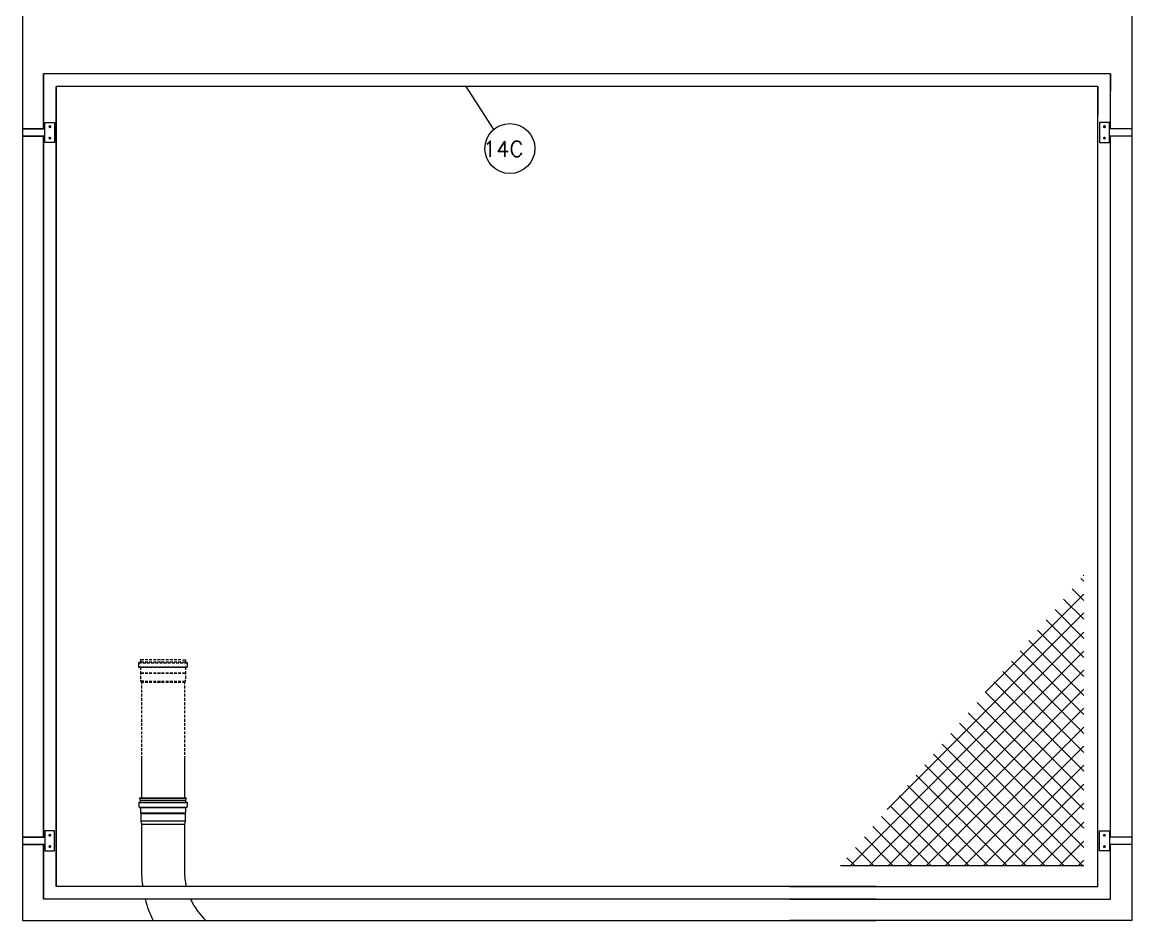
# Model space of a CAD drawing. Header units: inches. Extents: x 5 to 1823, y 18 to 726.
# Drawn here: x 1041.4 to 1142.8, y 457.5 to 538.4 of the extents above; entities that cross this region are included whole.
import ezdxf

# ---------------------------------------------------------------- set-up
doc = ezdxf.new("R2010")
doc.units = ezdxf.units.IN
doc.header["$MEASUREMENT"] = 0
for name, color, linetype in [('PDF_0', 7, 'Continuous'), ('PDF_EL0001', 1, 'Continuous'), ('PDF_Texto', 6, 'Continuous'), ('PDF_TIGRECAD', 6, 'Continuous')]:
    doc.layers.add(name, color=color, linetype=linetype)
doc.layers.add('PDF_ENIT-EL00132', color=7, linetype='Continuous', true_color=0x00dddd)
doc.styles.add('PDF RomanS', font='romans__.ttf')

msp = doc.modelspace()

# ---------------------------------------------------------------- linework, layer by layer
at = {"layer": 'PDF_0', "lineweight": 5}
for points in [[(1043.33, 533.82), (1043.33, 528.86)], [(1044.47, 532.67), (1044.47, 460.56)], [(1043.44, 527.64), (1043.44, 529.44), (1044.32, 529.44), (1044.32, 527.64)], [(1043.44, 527.64), (1043.44, 529.44), (1044.32, 529.44), (1044.32, 527.64)], [(1138.52, 529.44), (1138.52, 527.64), (1139.41, 527.64), (1139.41, 529.44)], [(1043.44, 528.86), (1041.43, 528.86)], [(1043.44, 528.21), (1041.43, 528.21)], [(1043.33, 528.21), (1043.33, 465)], [(1043.44, 465.58), (1043.44, 463.78), (1044.32, 463.78), (1044.32, 465.58)], [(1043.44, 465.58), (1043.44, 463.78), (1044.32, 463.78), (1044.32, 465.58)], [(1139.41, 465.58), (1139.41, 463.78), (1138.52, 463.78), (1138.52, 465.58)], [(1043.44, 465), (1041.43, 465)], [(1043.44, 464.35), (1041.43, 464.35)]]:
    msp.add_lwpolyline(points, close=True, dxfattribs=at)
for points in [[(1118.39, 533.82), (1043.33, 533.82)], [(1139.51, 533.82), (1110.6, 533.82)], [(1139.51, 528.86), (1139.51, 533.82), (1139.51, 532.27)], [(1118.39, 532.67), (1044.47, 532.67)], [(1110.6, 460.56), (1138.37, 460.56), (1138.37, 532.67), (1138.37, 530.09)], [(1138.37, 532.67), (1110.6, 532.67)], [(1139.51, 531.91), (1139.51, 532.04)], [(1141.42, 528.86), (1139.41, 528.86)], [(1141.42, 528.21), (1139.41, 528.21)], [(1139.51, 465), (1139.51, 528.21)], [(1141.42, 465), (1139.41, 465)], [(1043.33, 464.35), (1043.33, 459.42), (1043.33, 464.35)], [(1110.6, 459.42), (1139.51, 459.42), (1139.51, 464.35)], [(1141.42, 464.35), (1139.41, 464.35)], [(1118.39, 460.56), (1044.47, 460.56)], [(1118.39, 459.42), (1043.33, 459.42)]]:
    msp.add_lwpolyline(points, dxfattribs=at)
at = {"layer": 'PDF_0', "transparency": 33554559}
for points in [[(1043.8, 529.16), (1043.88, 529.06), (1043.75, 529.06)], [(1043.8, 529.16), (1043.88, 529.06), (1043.75, 529.06)], [(1043.75, 529.06), (1043.8, 528.95), (1043.88, 529.06)], [(1043.75, 529.06), (1043.8, 528.95), (1043.88, 529.06)], [(1043.88, 529.2), (1043.8, 529.16), (1043.88, 529.06)], [(1043.88, 529.2), (1043.8, 529.16), (1043.88, 529.06)], [(1043.8, 528.95), (1043.88, 529.06), (1043.88, 528.91)], [(1043.8, 528.95), (1043.88, 529.06), (1043.88, 528.91)], [(1043.88, 529.06), (1043.99, 529.16), (1043.88, 529.2)], [(1043.88, 529.06), (1043.99, 529.16), (1043.88, 529.2)], [(1044.03, 529.06), (1043.88, 529.06), (1043.99, 529.16)], [(1044.03, 529.06), (1043.88, 529.06), (1043.99, 529.16)], [(1043.88, 529.06), (1043.88, 528.91), (1043.99, 528.95)], [(1043.99, 528.95), (1044.03, 529.06), (1043.88, 529.06)], [(1043.88, 529.06), (1043.88, 528.91), (1043.99, 528.95)], [(1043.99, 528.95), (1044.03, 529.06), (1043.88, 529.06)], [(1138.86, 529.16), (1138.94, 529.06), (1138.81, 529.06)], [(1138.81, 529.06), (1138.86, 528.95), (1138.94, 529.06)], [(1138.94, 529.2), (1138.86, 529.16), (1138.94, 529.06)], [(1138.86, 528.95), (1138.94, 529.06), (1138.94, 528.91)], [(1138.94, 529.06), (1139.05, 529.16), (1138.94, 529.2)], [(1139.09, 529.06), (1138.94, 529.06), (1139.05, 529.16)], [(1138.94, 529.06), (1138.94, 528.91), (1139.05, 528.95)], [(1139.05, 528.95), (1139.09, 529.06), (1138.94, 529.06)], [(1043.8, 528.12), (1043.75, 528.02), (1043.88, 528.02)], [(1043.8, 528.12), (1043.75, 528.02), (1043.88, 528.02)], [(1043.75, 528.02), (1043.88, 528.02), (1043.8, 527.93)], [(1043.75, 528.02), (1043.88, 528.02), (1043.8, 527.93)], [(1043.88, 528.02), (1043.88, 528.17), (1043.8, 528.12)], [(1043.88, 528.02), (1043.88, 528.17), (1043.8, 528.12)], [(1043.88, 528.02), (1043.8, 527.93), (1043.88, 527.89)], [(1043.88, 528.02), (1043.8, 527.93), (1043.88, 527.89)], [(1043.99, 528.12), (1043.88, 528.02), (1043.88, 528.17)], [(1043.99, 528.12), (1043.88, 528.02), (1043.88, 528.17)], [(1044.03, 528.02), (1043.99, 528.12), (1043.88, 528.02)], [(1044.03, 528.02), (1043.99, 528.12), (1043.88, 528.02)], [(1043.88, 527.89), (1043.99, 527.93), (1043.88, 528.02)], [(1043.99, 527.93), (1043.88, 528.02), (1044.03, 528.02)], [(1043.88, 527.89), (1043.99, 527.93), (1043.88, 528.02)], [(1043.99, 527.93), (1043.88, 528.02), (1044.03, 528.02)], [(1138.86, 528.12), (1138.81, 528.02), (1138.94, 528.02)], [(1138.81, 528.02), (1138.94, 528.02), (1138.86, 527.93)], [(1138.94, 528.02), (1138.94, 528.17), (1138.86, 528.12)], [(1138.94, 528.02), (1138.86, 527.93), (1138.94, 527.89)], [(1139.05, 528.12), (1138.94, 528.02), (1138.94, 528.17)], [(1139.09, 528.02), (1139.05, 528.12), (1138.94, 528.02)], [(1138.94, 527.89), (1139.05, 527.93), (1138.94, 528.02)], [(1139.05, 527.93), (1138.94, 528.02), (1139.09, 528.02)], [(1043.8, 465.28), (1043.88, 465.19), (1043.75, 465.19)], [(1043.8, 465.28), (1043.88, 465.19), (1043.75, 465.19)], [(1043.75, 465.19), (1043.8, 465.09), (1043.88, 465.19)], [(1043.75, 465.19), (1043.8, 465.09), (1043.88, 465.19)], [(1043.88, 465.32), (1043.8, 465.28), (1043.88, 465.19)], [(1043.88, 465.32), (1043.8, 465.28), (1043.88, 465.19)], [(1043.8, 465.09), (1043.88, 465.19), (1043.88, 465.05)], [(1043.8, 465.09), (1043.88, 465.19), (1043.88, 465.05)], [(1043.88, 465.19), (1043.99, 465.28), (1043.88, 465.32)], [(1043.88, 465.19), (1043.99, 465.28), (1043.88, 465.32)], [(1044.03, 465.19), (1043.88, 465.19), (1043.99, 465.28)], [(1044.03, 465.19), (1043.88, 465.19), (1043.99, 465.28)], [(1043.88, 465.19), (1043.88, 465.05), (1043.99, 465.09)], [(1043.99, 465.09), (1044.03, 465.19), (1043.88, 465.19)], [(1043.88, 465.19), (1043.88, 465.05), (1043.99, 465.09)], [(1043.99, 465.09), (1044.03, 465.19), (1043.88, 465.19)], [(1138.86, 465.28), (1138.94, 465.19), (1138.81, 465.19)], [(1138.81, 465.19), (1138.86, 465.09), (1138.94, 465.19)], [(1138.94, 465.32), (1138.86, 465.28), (1138.94, 465.19)], [(1138.86, 465.09), (1138.94, 465.19), (1138.94, 465.05)], [(1138.94, 465.19), (1139.05, 465.28), (1138.94, 465.32)], [(1139.09, 465.19), (1138.94, 465.19), (1139.05, 465.28)], [(1138.94, 465.19), (1138.94, 465.05), (1139.05, 465.09)], [(1139.05, 465.09), (1139.09, 465.19), (1138.94, 465.19)], [(1043.8, 464.26), (1043.75, 464.16), (1043.88, 464.16)], [(1043.8, 464.26), (1043.75, 464.16), (1043.88, 464.16)], [(1043.75, 464.16), (1043.88, 464.16), (1043.8, 464.07)], [(1043.75, 464.16), (1043.88, 464.16), (1043.8, 464.07)], [(1043.88, 464.16), (1043.88, 464.31), (1043.8, 464.26)], [(1043.88, 464.16), (1043.88, 464.31), (1043.8, 464.26)], [(1043.88, 464.16), (1043.8, 464.07), (1043.88, 464.03)], [(1043.88, 464.16), (1043.8, 464.07), (1043.88, 464.03)], [(1043.99, 464.26), (1043.88, 464.16), (1043.88, 464.31)], [(1043.99, 464.26), (1043.88, 464.16), (1043.88, 464.31)], [(1044.03, 464.16), (1043.99, 464.26), (1043.88, 464.16)], [(1044.03, 464.16), (1043.99, 464.26), (1043.88, 464.16)], [(1043.88, 464.03), (1043.99, 464.07), (1043.88, 464.16)], [(1043.99, 464.07), (1043.88, 464.16), (1044.03, 464.16)], [(1043.88, 464.03), (1043.99, 464.07), (1043.88, 464.16)], [(1043.99, 464.07), (1043.88, 464.16), (1044.03, 464.16)], [(1138.86, 464.26), (1138.81, 464.16), (1138.94, 464.16)], [(1138.81, 464.16), (1138.94, 464.16), (1138.86, 464.07)], [(1138.94, 464.16), (1138.94, 464.31), (1138.86, 464.26)], [(1138.94, 464.16), (1138.86, 464.07), (1138.94, 464.03)], [(1139.05, 464.26), (1138.94, 464.16), (1138.94, 464.31)], [(1139.09, 464.16), (1139.05, 464.26), (1138.94, 464.16)], [(1138.94, 464.03), (1139.05, 464.07), (1138.94, 464.16)], [(1139.05, 464.07), (1138.94, 464.16), (1139.09, 464.16)]]:
    msp.add_solid(points, dxfattribs=at)
at = {"layer": 'PDF_EL0001', "lineweight": 5}
for points in [[(1118.39, 577.48), (1041.43, 577.48), (1041.43, 457.49), (1118.39, 457.49)], [(1147.43, 457.49), (1147.43, 543.34), (1141.42, 543.34), (1141.42, 457.49), (1110.6, 457.49)]]:
    msp.add_lwpolyline(points, dxfattribs=at)
at = {"layer": 'PDF_ENIT-EL00132', "lineweight": 5}
msp.add_lwpolyline([(1083.91, 528.8), (1081.43, 532.67)], dxfattribs=at)
msp.add_circle((1085.36, 527.08), 2.25, dxfattribs=at)
at = {"layer": 'PDF_TIGRECAD', "lineweight": 5}
for points in [[(1137.1, 488.08), (1136.82, 488.33)], [(1137.04, 488.58), (1137.1, 488.63)], [(1128.21, 478.04), (1137.1, 486.93)], [(1137.1, 486.36), (1136.04, 487.4)], [(1137.1, 484.65), (1135.26, 486.47)], [(1119.38, 467.5), (1137.1, 485.22)], [(1137.1, 482.93), (1134.5, 485.54)], [(1137.1, 481.22), (1133.71, 484.6)], [(1116.06, 462.46), (1137.1, 483.5)], [(1137.1, 477.79), (1132.15, 482.74)], [(1137.1, 479.5), (1132.93, 483.67)], [(1117.77, 462.46), (1137.1, 481.79)], [(1137.1, 476.07), (1131.36, 481.81)], [(1052.35, 480.99), (1052.05, 480.99), (1052.05, 480.82), (1052.05, 480.79), (1052.03, 480.79), (1051.92, 480.75), (1051.9, 480.75), (1051.9, 480.73), (1051.88, 480.73), (1051.88, 480.71), (1051.88, 480.35), (1051.9, 480.35), (1051.9, 480.33), (1051.92, 480.33), (1052.03, 480.31), (1052.05, 480.31), (1052.05, 480.29), (1052.05, 480.27), (1052.05, 480.1)], [(1052.16, 480.71), (1051.92, 480.71)], [(1052.35, 480.79), (1052.05, 480.79)], [(1052.54, 480.71), (1052.28, 480.71)], [(1052.71, 480.99), (1052.47, 480.99)], [(1052.71, 480.79), (1052.47, 480.79)], [(1052.9, 480.71), (1052.64, 480.71)], [(1053.09, 480.99), (1052.83, 480.99)], [(1053.09, 480.79), (1052.83, 480.79)], [(1053.28, 480.71), (1053.02, 480.71)], [(1053.47, 480.99), (1053.22, 480.99)], [(1053.47, 480.79), (1053.22, 480.79)], [(1053.66, 480.71), (1053.41, 480.71)], [(1053.85, 480.99), (1053.6, 480.99)], [(1053.85, 480.79), (1053.6, 480.79)], [(1054.02, 480.71), (1053.79, 480.71)], [(1054.21, 480.99), (1053.96, 480.99)], [(1054.21, 480.79), (1053.96, 480.79)], [(1054.4, 480.71), (1054.15, 480.71)], [(1054.59, 480.99), (1054.34, 480.99)], [(1054.59, 480.79), (1054.34, 480.79)], [(1054.78, 480.71), (1054.53, 480.71)], [(1054.97, 480.99), (1054.72, 480.99)], [(1054.97, 480.79), (1054.72, 480.79)], [(1055.16, 480.71), (1054.91, 480.71)], [(1055.33, 480.99), (1055.1, 480.99)], [(1055.33, 480.79), (1055.1, 480.79)], [(1055.52, 480.71), (1055.27, 480.71)], [(1055.71, 480.99), (1055.46, 480.99)], [(1055.71, 480.79), (1055.46, 480.79)], [(1055.9, 480.71), (1055.65, 480.71)], [(1055.84, 480.99), (1056.11, 480.99), (1056.11, 480.82), (1056.14, 480.79), (1056.16, 480.79), (1056.26, 480.75), (1056.28, 480.75), (1056.28, 480.73), (1056.28, 480.71), (1056.28, 480.35), (1056.28, 480.33), (1056.26, 480.33), (1056.16, 480.31), (1056.14, 480.31), (1056.14, 480.29), (1056.11, 480.29), (1056.11, 480.27), (1056.11, 480.1)], [(1056.11, 480.79), (1055.84, 480.79)], [(1056.24, 480.71), (1056.03, 480.71)], [(1137.1, 474.36), (1130.58, 480.88)], [(1052.16, 480.35), (1051.92, 480.35)], [(1052.35, 480.31), (1052.05, 480.31)], [(1052.05, 479.99), (1052.05, 479.82), (1052.07, 479.8), (1052.07, 479.67)], [(1052.05, 479.82), (1052.35, 479.82)], [(1052.07, 479.8), (1052.35, 479.8)], [(1052.54, 480.35), (1052.28, 480.35)], [(1052.71, 480.31), (1052.47, 480.31)], [(1052.47, 479.82), (1052.71, 479.82)], [(1052.47, 479.8), (1052.71, 479.8)], [(1052.9, 480.35), (1052.64, 480.35)], [(1053.09, 480.31), (1052.83, 480.31)], [(1052.83, 479.82), (1053.09, 479.82)], [(1052.83, 479.8), (1053.09, 479.8)], [(1053.28, 480.35), (1053.02, 480.35)], [(1053.47, 480.31), (1053.22, 480.31)], [(1053.22, 479.82), (1053.47, 479.82)], [(1053.22, 479.8), (1053.47, 479.8)], [(1053.66, 480.35), (1053.41, 480.35)], [(1053.85, 480.31), (1053.6, 480.31)], [(1053.6, 479.82), (1053.85, 479.82)], [(1053.6, 479.8), (1053.85, 479.8)], [(1054.02, 480.35), (1053.79, 480.35)], [(1054.21, 480.31), (1053.96, 480.31)], [(1053.96, 479.82), (1054.21, 479.82)], [(1053.96, 479.8), (1054.21, 479.8)], [(1054.4, 480.35), (1054.15, 480.35)], [(1054.59, 480.31), (1054.34, 480.31)], [(1054.34, 479.82), (1054.59, 479.82)], [(1054.34, 479.8), (1054.59, 479.8)], [(1054.78, 480.35), (1054.53, 480.35)], [(1054.97, 480.31), (1054.72, 480.31)], [(1054.72, 479.82), (1054.97, 479.82)], [(1054.72, 479.8), (1054.97, 479.8)], [(1055.16, 480.35), (1054.91, 480.35)], [(1055.33, 480.31), (1055.1, 480.31)], [(1055.1, 479.82), (1055.33, 479.82)], [(1055.1, 479.8), (1055.33, 479.8)], [(1055.52, 480.35), (1055.27, 480.35)], [(1055.71, 480.31), (1055.46, 480.31)], [(1055.46, 479.82), (1055.71, 479.82)], [(1055.46, 479.8), (1055.71, 479.8)], [(1055.9, 480.35), (1055.65, 480.35)], [(1056.11, 480.31), (1055.84, 480.31)], [(1055.84, 479.82), (1056.11, 479.82)], [(1055.84, 479.8), (1056.11, 479.8), (1056.11, 479.67)], [(1056.24, 480.35), (1056.03, 480.35)], [(1056.11, 479.99), (1056.11, 479.82), (1056.11, 479.8)], [(1119.49, 462.46), (1137.1, 480.08)], [(1137.1, 472.65), (1129.8, 479.95)], [(1052.07, 479.55), (1052.07, 479.29)], [(1052.07, 479.19), (1052.07, 479.06)], [(1052.35, 479.06), (1052.07, 479.06), (1052.16, 478.97), (1052.16, 478.81)], [(1052.16, 478.97), (1052.35, 478.97)], [(1052.16, 478.68), (1052.16, 478.42)], [(1052.47, 479.06), (1052.71, 479.06)], [(1052.47, 478.97), (1052.71, 478.97)], [(1052.83, 479.06), (1053.09, 479.06)], [(1052.83, 478.97), (1053.09, 478.97)], [(1053.22, 479.06), (1053.47, 479.06)], [(1053.22, 478.97), (1053.47, 478.97)], [(1053.6, 479.06), (1053.85, 479.06)], [(1053.6, 478.97), (1053.85, 478.97)], [(1053.96, 479.06), (1054.21, 479.06)], [(1053.96, 478.97), (1054.21, 478.97)], [(1054.34, 479.06), (1054.59, 479.06)], [(1054.34, 478.97), (1054.59, 478.97)], [(1054.72, 479.06), (1054.97, 479.06)], [(1054.72, 478.97), (1054.97, 478.97)], [(1055.1, 479.06), (1055.33, 479.06)], [(1055.1, 478.97), (1055.33, 478.97)], [(1055.46, 479.06), (1055.71, 479.06)], [(1055.46, 478.97), (1055.71, 478.97)], [(1055.84, 479.06), (1056.11, 479.06), (1056.11, 479.19)], [(1055.84, 478.97), (1056.03, 478.97), (1056.03, 478.81)], [(1056.11, 479.06), (1056.03, 478.97)], [(1056.03, 478.68), (1056.03, 478.42)], [(1056.11, 479.55), (1056.11, 479.29)], [(1137.1, 470.95), (1129.01, 479.02)], [(1052.16, 478.3), (1052.16, 478.04)], [(1052.16, 477.94), (1052.16, 477.68)], [(1056.03, 478.3), (1056.03, 478.04)], [(1056.03, 477.94), (1056.03, 477.68)], [(1121.2, 462.46), (1137.1, 478.36)], [(1137.1, 469.24), (1128.23, 478.09)], [(1052.16, 477.56), (1052.16, 477.3)], [(1052.16, 477.18), (1052.16, 476.92)], [(1052.16, 476.79), (1052.16, 476.56)], [(1056.03, 477.56), (1056.03, 477.3)], [(1056.03, 477.18), (1056.03, 476.92)], [(1056.03, 476.79), (1056.03, 476.56)], [(1122.92, 462.46), (1137.1, 476.65)], [(1137.1, 467.52), (1127.47, 477.15)], [(1052.16, 476.43), (1052.16, 476.18)], [(1052.16, 476.05), (1052.16, 475.8)], [(1052.16, 475.67), (1052.16, 475.42)], [(1056.03, 476.43), (1056.03, 476.18)], [(1056.03, 476.05), (1056.03, 475.8)], [(1056.03, 475.67), (1056.03, 475.42)], [(1137.1, 465.81), (1126.68, 476.22)], [(1052.16, 475.31), (1052.16, 475.06)], [(1052.16, 474.93), (1052.16, 474.68)], [(1056.03, 475.31), (1056.03, 475.06)], [(1056.03, 474.93), (1056.03, 474.68)], [(1124.63, 462.46), (1137.1, 474.93)], [(1137.1, 464.09), (1125.9, 475.29)], [(1052.16, 474.55), (1052.16, 474.3)], [(1052.16, 474.17), (1052.16, 473.94)], [(1052.16, 473.81), (1052.16, 473.56)], [(1056.03, 474.55), (1056.03, 474.3)], [(1056.03, 474.17), (1056.03, 473.94)], [(1056.03, 473.81), (1056.03, 473.56)], [(1136.99, 462.46), (1125.12, 474.36)], [(1052.16, 473.43), (1052.16, 473.17)], [(1052.16, 473.05), (1052.16, 472.79)], [(1052.16, 472.69), (1052.16, 472.43)], [(1056.03, 473.43), (1056.03, 473.17)], [(1056.03, 473.05), (1056.03, 472.79)], [(1056.03, 472.69), (1056.03, 472.43)], [(1135.3, 462.46), (1124.34, 473.41)], [(1126.35, 462.46), (1137.1, 473.22)], [(1052.16, 472.31), (1052.16, 472.14), (1052.16, 468.54)], [(1056.03, 472.31), (1056.03, 472.14), (1056.03, 468.54)], [(1133.59, 462.46), (1123.55, 472.48)], [(1130.16, 462.46), (1121.99, 470.61)], [(1131.87, 462.46), (1122.77, 471.54)], [(1128.04, 462.46), (1137.1, 471.5)], [(1128.44, 462.46), (1121.2, 469.68)], [(1129.75, 462.46), (1137.1, 469.79)], [(1052.07, 468.35), (1056.11, 468.35), (1056.2, 468.52), (1051.97, 468.52)], [(1126.73, 462.46), (1120.44, 468.75)], [(1051.9, 468.14), (1051.9, 467.73)], [(1051.95, 468.14), (1056.24, 468.14)], [(1051.95, 467.73), (1056.24, 467.73)], [(1052.07, 468.18), (1056.11, 468.18)], [(1052.07, 467.69), (1056.11, 467.69)], [(1125.01, 462.46), (1119.66, 467.82)], [(1131.47, 462.46), (1137.1, 468.07)], [(1052.07, 467.21), (1056.11, 467.21)], [(1052.09, 467.16), (1056.09, 467.16), (1056.09, 466.44), (1052.09, 466.44)], [(1123.3, 462.46), (1118.87, 466.89)], [(1056.09, 466.44), (1056.03, 466.19)], [(1121.58, 462.46), (1118.09, 465.96)], [(1133.18, 462.46), (1137.1, 466.36)], [(1119.87, 462.46), (1117.31, 465.03)], [(1134.9, 462.46), (1137.1, 464.64)], [(1118.15, 462.46), (1116.52, 464.09)], [(1115.17, 462.46), (1137.1, 462.46)], [(1116.44, 462.46), (1115.74, 463.16)], [(1136.61, 462.46), (1137.1, 462.93)]]:
    msp.add_lwpolyline(points, dxfattribs=at)
for points in [[(1052.04, 468.2, 0.388666), (1052.07, 468.22), (1052.07, 468.35), (1051.97, 468.52), (1052.03, 468.54), (1056.16, 468.54), (1056.2, 468.52)], [(1051.92, 468.15, -0.388666), (1051.95, 468.18), (1052.03, 468.18)], [(1051.95, 467.69), (1052.04, 467.69, -0.388666), (1052.07, 467.65), (1052.07, 467.21), (1052.09, 467.16), (1052.09, 466.44), (1052.16, 466.19), (1052.16, 461.91, 0.034505), (1052.25, 460.57)], [(1056.24, 467.69), (1056.14, 467.69, 0.388666), (1056.11, 467.65), (1056.11, 467.21), (1056.09, 467.16)], [(1056.11, 468.35), (1056.11, 468.22, 0.388666), (1056.14, 468.2)], [(1056.14, 468.18), (1056.26, 468.18, -0.388666), (1056.28, 468.14), (1056.28, 467.73, -0.388666), (1056.26, 467.71)], [(1052.16, 466.19), (1056.03, 466.19), (1056.03, 461.91, 0.057158), (1056.19, 460.57)]]:
    msp.add_lwpolyline(points, format="xyb", dxfattribs=at)
for centre, radius, start, end in [((1051.96, 467.75), 0.0318, 180.0265, 264.984), ((1062.03, 461.92), 9.87, 194.6828, 206.5272), ((1062.03, 461.92), 6, 204.6583, 227.3345)]:
    msp.add_arc(centre, radius, start, end, dxfattribs=at)

# ---------------------------------------------------------------- texts
at = {"layer": 'PDF_Texto', "color": 1, "insert": (1082.93, 526.35), "char_height": 1.4, "attachment_point": 7, "style": 'PDF RomanS'}
msp.add_mtext('14C', dxfattribs=at)

doc.saveas('drawing.dxf')
